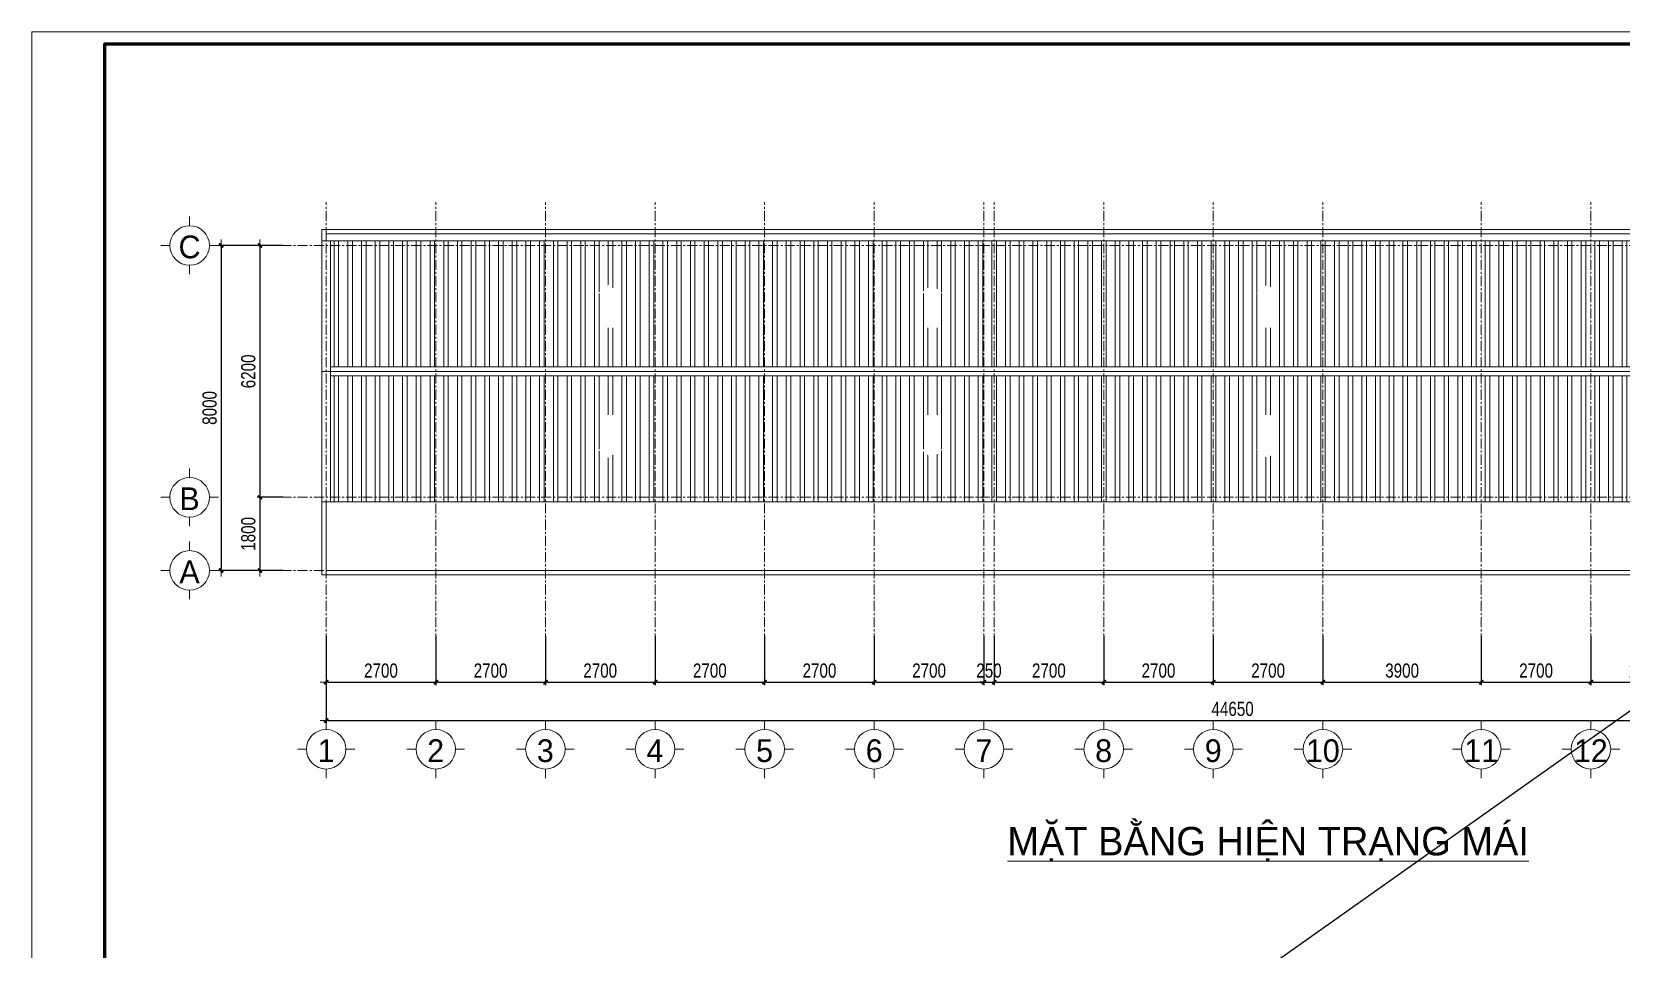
# Model space of a CAD drawing. Header units: millimetres. Extents: x 5243337 to 5938936, y 490824 to 785930.
# Drawn here: x 5785782 to 5824927, y 617429 to 640013 of the extents above; entities that cross this region are included whole.
import ezdxf
from ezdxf.enums import TextEntityAlignment as Align

# ---------------------------------------------------------------- set-up
doc = ezdxf.new("R2010")
doc.units = ezdxf.units.MM
doc.header["$MEASUREMENT"] = 0
doc.header["$PDMODE"] = 32
doc.linetypes.add('CENTER', pattern=[2, 1.25, -0.25, 0.25, -0.25])
doc.layers.get('0').update_dxf_attribs({"lineweight": 0})
doc.layers.get('Defpoints').update_dxf_attribs({"lineweight": 0})
for name, color, linetype, lineweight in [('dim', 144, 'Continuous', 13), ('hatch1', 136, 'Continuous', 9), ('Khungten_LCDI', 7, 'Continuous', 25), ('LC Dim', 8, 'Continuous', 18), ('LC Hatch', 252, 'Continuous', 9), ('LC ISO', 153, 'Continuous', 13), ('LC Net manh', 9, 'Continuous', 5), ('LC Net thay', 7, 'Continuous', 25), ('LC Text1', 3, 'Continuous', 20), ('text', 1, 'Continuous', 20), ('thay1', 63, 'Continuous', 18), ('truc', 76, 'CENTER', 9)]:
    doc.layers.add(name, color=color, linetype=linetype, lineweight=lineweight)
doc.layers.add('KCS_Plotter', color=11, linetype='Continuous', plot=False)
doc.layers.add('KICHTHUOC', color=9, linetype='Continuous')
doc.styles.add('AVANH-B', font='VHAVANB.TTF')
doc.styles.add('EG Hai', font='VHAVANB.TTF')
doc.styles.add('HOATBIF', font='hoatbif.shx', dxfattribs={"width": 0.8})
doc.styles.add('Khungten', font='VHAVAN.TTF', dxfattribs={"width": 0.9, "height": 5000})
doc.styles.add('Title', font='VHBLACK.TTF')
doc.dimstyles.new('1-100', dxfattribs={"dimscale": 100, "dimtxt": 2.5, "dimasz": 0.35, "dimexe": 0.5, "dimexo": 0, "dimgap": 0.8, "dimtad": 1, "dimdec": 0, "dimzin": 0, "dimdsep": 46, "dimtxsty": 'HOATBIF', "dimblk1": 'DOT', "dimblk2": 'DOT', "dimsah": 1, "dimcen": -1, "dimdle": 1, "dimclrd": 256, "dimclre": 256, "dimclrt": 4, "dimadec": 3, "dimazin": 2, "dimtfac": 0.333333, "dimtdec": 0, "dimtix": 1, "dimtmove": 2, "dimatfit": 3, "dimldrblk": 'DOT', "dimfxl": 1, "dimtvp": 0.833333, "dimtolj": 1, "dimtzin": 0, "dimarcsym": 0})

# ---------------------------------------------------------------- blocks, each defined once
blk = doc.blocks.new('DOT')
at = {"layer": 'dim'}
for p, q in [((-3, 0), (3, 0)), ((-1, -1), (1, 1))]:
    blk.add_line(p, q, dxfattribs=at)
blk.add_lwpolyline([(0.5, 1), (-1, -0.5), (-0.5, -1), (1, 0.5)], close=True, dxfattribs=at)
blk = doc.blocks.new('*D579')
at = {"layer": 'Defpoints', "color": 0, "ltscale": 300, "transparency": 16777216}
for p in [(5793031, 625136), (5837681, 625136), (5837681, 623057)]:
    blk.add_point(p, dxfattribs=at)
at = {"layer": 'LC Dim', "lineweight": -2, "ltscale": 300, "transparency": 16777216}
for p, q in [((5793031, 625136), (5793031, 622987)), ((5837681, 625136), (5837681, 622987)), ((5793080, 623057), (5837632, 623057))]:
    blk.add_line(p, q, dxfattribs=at)
at = {"layer": 'LC Dim', "lineweight": -2, "ltscale": 300, "transparency": 16777216, "xscale": 49, "yscale": 49, "zscale": 49, "rotation": 180}
blk.add_blockref('DOT', (5793031, 623057), dxfattribs=at)
at = {"layer": 'LC Dim', "lineweight": -2, "ltscale": 300, "transparency": 16777216, "xscale": 49, "yscale": 49, "zscale": 49}
blk.add_blockref('DOT', (5837681, 623057), dxfattribs=at)
at = {"layer": 'LC Dim', "color": 4, "ltscale": 300, "transparency": 16777216, "insert": (5815356, 623344), "char_height": 350, "attachment_point": 5, "style": 'HOATBIF'}
blk.add_mtext('\\A1;44650', dxfattribs=at)
blk = doc.blocks.new('_Dot')
at = {"color": 0, "linetype": 'ByBlock', "lineweight": -2}
blk.add_line((-0.5, 0), (-1, 0), dxfattribs=at)
at = {"color": 0, "linetype": 'ByBlock', "const_width": 0.5}
blk.add_lwpolyline([(-0.25, 0, 1), (0.25, 0, 1)], format="xyb", close=True, dxfattribs=at)
blk = doc.blocks.new('*D580')
at = {"layer": 'Defpoints', "color": 0, "ltscale": 300, "transparency": 16777216}
for p in [(5793031, 625136), (5795731, 625136), (5795731, 623999)]:
    blk.add_point(p, dxfattribs=at)
at = {"layer": 'LC Dim', "lineweight": -2, "ltscale": 300, "transparency": 16777216}
for p, q in [((5793031, 625136), (5793031, 623929)), ((5795731, 625136), (5795731, 623929)), ((5793080, 623999), (5795682, 623999))]:
    blk.add_line(p, q, dxfattribs=at)
at = {"layer": 'LC Dim', "lineweight": -2, "ltscale": 300, "transparency": 16777216, "xscale": 49, "yscale": 49, "zscale": 49, "rotation": 180}
blk.add_blockref('DOT', (5793031, 623999), dxfattribs=at)
at = {"layer": 'LC Dim', "lineweight": -2, "ltscale": 300, "transparency": 16777216, "xscale": 49, "yscale": 49, "zscale": 49}
blk.add_blockref('DOT', (5795731, 623999), dxfattribs=at)
at = {"layer": 'LC Dim', "color": 4, "ltscale": 300, "transparency": 16777216, "insert": (5794381, 624286), "char_height": 350, "attachment_point": 5, "style": 'HOATBIF'}
blk.add_mtext('\\A1;2700', dxfattribs=at)
blk = doc.blocks.new('TTRUC')
at = {"layer": 'LC ISO'}
for p, q in [((0, 6.95), (0, 10.13)), ((-6.95, 0), (-10.13, 0)), ((6.95, 0), (10.13, 0)), ((0, -6.95), (0, -10.13))]:
    blk.add_line(p, q, dxfattribs=at)
at = {"layer": 'LC Net manh'}
blk.add_circle((0, 0), 6.95, dxfattribs=at)
blk = doc.blocks.new('*D581')
at = {"layer": 'Defpoints', "color": 0, "ltscale": 300, "transparency": 16777216}
for p in [(5795731, 625136), (5798431, 625136), (5798431, 623999)]:
    blk.add_point(p, dxfattribs=at)
at = {"layer": 'LC Dim', "lineweight": -2, "ltscale": 300, "transparency": 16777216}
for p, q in [((5795731, 625136), (5795731, 623929)), ((5798431, 625136), (5798431, 623929)), ((5795780, 623999), (5798382, 623999))]:
    blk.add_line(p, q, dxfattribs=at)
at = {"layer": 'LC Dim', "lineweight": -2, "ltscale": 300, "transparency": 16777216, "xscale": 49, "yscale": 49, "zscale": 49, "rotation": 180}
blk.add_blockref('DOT', (5795731, 623999), dxfattribs=at)
at = {"layer": 'LC Dim', "lineweight": -2, "ltscale": 300, "transparency": 16777216, "xscale": 49, "yscale": 49, "zscale": 49}
blk.add_blockref('DOT', (5798431, 623999), dxfattribs=at)
at = {"layer": 'LC Dim', "color": 4, "ltscale": 300, "transparency": 16777216, "insert": (5797081, 624286), "char_height": 350, "attachment_point": 5, "style": 'HOATBIF'}
blk.add_mtext('\\A1;2700', dxfattribs=at)
blk = doc.blocks.new('*D582')
at = {"layer": 'Defpoints', "color": 0, "ltscale": 300, "transparency": 16777216}
for p in [(5798431, 625136), (5801131, 625136), (5801131, 623999)]:
    blk.add_point(p, dxfattribs=at)
at = {"layer": 'LC Dim', "lineweight": -2, "ltscale": 300, "transparency": 16777216}
for p, q in [((5798431, 625136), (5798431, 623929)), ((5801131, 625136), (5801131, 623929)), ((5798480, 623999), (5801082, 623999))]:
    blk.add_line(p, q, dxfattribs=at)
at = {"layer": 'LC Dim', "lineweight": -2, "ltscale": 300, "transparency": 16777216, "xscale": 49, "yscale": 49, "zscale": 49, "rotation": 180}
blk.add_blockref('DOT', (5798431, 623999), dxfattribs=at)
at = {"layer": 'LC Dim', "lineweight": -2, "ltscale": 300, "transparency": 16777216, "xscale": 49, "yscale": 49, "zscale": 49}
blk.add_blockref('DOT', (5801131, 623999), dxfattribs=at)
at = {"layer": 'LC Dim', "color": 4, "ltscale": 300, "transparency": 16777216, "insert": (5799781, 624286), "char_height": 350, "attachment_point": 5, "style": 'HOATBIF'}
blk.add_mtext('\\A1;2700', dxfattribs=at)
blk = doc.blocks.new('*D583')
at = {"layer": 'Defpoints', "color": 0, "ltscale": 300, "transparency": 16777216}
for p in [(5801131, 625136), (5803831, 625136), (5803831, 623999)]:
    blk.add_point(p, dxfattribs=at)
at = {"layer": 'LC Dim', "lineweight": -2, "ltscale": 300, "transparency": 16777216}
for p, q in [((5801131, 625136), (5801131, 623929)), ((5803831, 625136), (5803831, 623929)), ((5801180, 623999), (5803782, 623999))]:
    blk.add_line(p, q, dxfattribs=at)
at = {"layer": 'LC Dim', "lineweight": -2, "ltscale": 300, "transparency": 16777216, "xscale": 49, "yscale": 49, "zscale": 49, "rotation": 180}
blk.add_blockref('DOT', (5801131, 623999), dxfattribs=at)
at = {"layer": 'LC Dim', "lineweight": -2, "ltscale": 300, "transparency": 16777216, "xscale": 49, "yscale": 49, "zscale": 49}
blk.add_blockref('DOT', (5803831, 623999), dxfattribs=at)
at = {"layer": 'LC Dim', "color": 4, "ltscale": 300, "transparency": 16777216, "insert": (5802481, 624286), "char_height": 350, "attachment_point": 5, "style": 'HOATBIF'}
blk.add_mtext('\\A1;2700', dxfattribs=at)
blk = doc.blocks.new('*D584')
at = {"layer": 'Defpoints', "color": 0, "ltscale": 300, "transparency": 16777216}
for p in [(5803831, 625136), (5806531, 625136), (5806531, 623999)]:
    blk.add_point(p, dxfattribs=at)
at = {"layer": 'LC Dim', "lineweight": -2, "ltscale": 300, "transparency": 16777216}
for p, q in [((5803831, 625136), (5803831, 623929)), ((5806531, 625136), (5806531, 623929)), ((5803880, 623999), (5806482, 623999))]:
    blk.add_line(p, q, dxfattribs=at)
at = {"layer": 'LC Dim', "lineweight": -2, "ltscale": 300, "transparency": 16777216, "xscale": 49, "yscale": 49, "zscale": 49, "rotation": 180}
blk.add_blockref('DOT', (5803831, 623999), dxfattribs=at)
at = {"layer": 'LC Dim', "lineweight": -2, "ltscale": 300, "transparency": 16777216, "xscale": 49, "yscale": 49, "zscale": 49}
blk.add_blockref('DOT', (5806531, 623999), dxfattribs=at)
at = {"layer": 'LC Dim', "color": 4, "ltscale": 300, "transparency": 16777216, "insert": (5805181, 624286), "char_height": 350, "attachment_point": 5, "style": 'HOATBIF'}
blk.add_mtext('\\A1;2700', dxfattribs=at)
blk = doc.blocks.new('*D585')
at = {"layer": 'Defpoints', "color": 0, "ltscale": 300, "transparency": 16777216}
for p in [(5806531, 625136), (5809231, 625136), (5809231, 623999)]:
    blk.add_point(p, dxfattribs=at)
at = {"layer": 'LC Dim', "lineweight": -2, "ltscale": 300, "transparency": 16777216}
for p, q in [((5806531, 625136), (5806531, 623929)), ((5809231, 625136), (5809231, 623929)), ((5806580, 623999), (5809182, 623999))]:
    blk.add_line(p, q, dxfattribs=at)
at = {"layer": 'LC Dim', "lineweight": -2, "ltscale": 300, "transparency": 16777216, "xscale": 49, "yscale": 49, "zscale": 49, "rotation": 180}
blk.add_blockref('DOT', (5806531, 623999), dxfattribs=at)
at = {"layer": 'LC Dim', "lineweight": -2, "ltscale": 300, "transparency": 16777216, "xscale": 49, "yscale": 49, "zscale": 49}
blk.add_blockref('DOT', (5809231, 623999), dxfattribs=at)
at = {"layer": 'LC Dim', "color": 4, "ltscale": 300, "transparency": 16777216, "insert": (5807881, 624286), "char_height": 350, "attachment_point": 5, "style": 'HOATBIF'}
blk.add_mtext('\\A1;2700', dxfattribs=at)
blk = doc.blocks.new('*D586')
at = {"layer": 'Defpoints', "color": 0, "ltscale": 300, "transparency": 16777216}
for p in [(5809481, 625136), (5812181, 625136), (5812181, 623999)]:
    blk.add_point(p, dxfattribs=at)
at = {"layer": 'LC Dim', "lineweight": -2, "ltscale": 300, "transparency": 16777216}
for p, q in [((5809481, 625136), (5809481, 623929)), ((5812181, 625136), (5812181, 623929)), ((5809530, 623999), (5812132, 623999))]:
    blk.add_line(p, q, dxfattribs=at)
at = {"layer": 'LC Dim', "lineweight": -2, "ltscale": 300, "transparency": 16777216, "xscale": 49, "yscale": 49, "zscale": 49, "rotation": 180}
blk.add_blockref('DOT', (5809481, 623999), dxfattribs=at)
at = {"layer": 'LC Dim', "lineweight": -2, "ltscale": 300, "transparency": 16777216, "xscale": 49, "yscale": 49, "zscale": 49}
blk.add_blockref('DOT', (5812181, 623999), dxfattribs=at)
at = {"layer": 'LC Dim', "color": 4, "ltscale": 300, "transparency": 16777216, "insert": (5810831, 624286), "char_height": 350, "attachment_point": 5, "style": 'HOATBIF'}
blk.add_mtext('\\A1;2700', dxfattribs=at)
blk = doc.blocks.new('*D587')
at = {"layer": 'Defpoints', "color": 0, "ltscale": 300, "transparency": 16777216}
for p in [(5809231, 625136), (5809481, 625136), (5809481, 623999)]:
    blk.add_point(p, dxfattribs=at)
at = {"layer": 'LC Dim', "lineweight": -2, "ltscale": 300, "transparency": 16777216}
for p, q in [((5809231, 625136), (5809231, 623929)), ((5809481, 625136), (5809481, 623929)), ((5809182, 623999), (5809133, 623999)), ((5809231, 623999), (5809481, 623999)), ((5809530, 623999), (5809579, 623999))]:
    blk.add_line(p, q, dxfattribs=at)
at = {"layer": 'LC Dim', "lineweight": -2, "ltscale": 300, "transparency": 16777216, "xscale": 49, "yscale": 49, "zscale": 49}
blk.add_blockref('DOT', (5809231, 623999), dxfattribs=at)
at = {"layer": 'LC Dim', "lineweight": -2, "ltscale": 300, "transparency": 16777216, "xscale": 49, "yscale": 49, "zscale": 49, "rotation": 180}
blk.add_blockref('DOT', (5809481, 623999), dxfattribs=at)
at = {"layer": 'LC Dim', "color": 4, "ltscale": 300, "transparency": 16777216, "insert": (5809356, 624286), "char_height": 350, "attachment_point": 5, "style": 'HOATBIF'}
blk.add_mtext('\\A1;250', dxfattribs=at)
blk = doc.blocks.new('*D588')
at = {"layer": 'Defpoints', "color": 0, "ltscale": 300, "transparency": 16777216}
for p in [(5812181, 625136), (5814881, 625136), (5814881, 623999)]:
    blk.add_point(p, dxfattribs=at)
at = {"layer": 'LC Dim', "lineweight": -2, "ltscale": 300, "transparency": 16777216}
for p, q in [((5812181, 625136), (5812181, 623929)), ((5814881, 625136), (5814881, 623929)), ((5812230, 623999), (5814832, 623999))]:
    blk.add_line(p, q, dxfattribs=at)
at = {"layer": 'LC Dim', "lineweight": -2, "ltscale": 300, "transparency": 16777216, "xscale": 49, "yscale": 49, "zscale": 49, "rotation": 180}
blk.add_blockref('DOT', (5812181, 623999), dxfattribs=at)
at = {"layer": 'LC Dim', "lineweight": -2, "ltscale": 300, "transparency": 16777216, "xscale": 49, "yscale": 49, "zscale": 49}
blk.add_blockref('DOT', (5814881, 623999), dxfattribs=at)
at = {"layer": 'LC Dim', "color": 4, "ltscale": 300, "transparency": 16777216, "insert": (5813531, 624286), "char_height": 350, "attachment_point": 5, "style": 'HOATBIF'}
blk.add_mtext('\\A1;2700', dxfattribs=at)
blk = doc.blocks.new('*D589')
at = {"layer": 'Defpoints', "color": 0, "ltscale": 300, "transparency": 16777216}
for p in [(5814881, 625136), (5817581, 625136), (5817581, 623999)]:
    blk.add_point(p, dxfattribs=at)
at = {"layer": 'LC Dim', "lineweight": -2, "ltscale": 300, "transparency": 16777216}
for p, q in [((5814881, 625136), (5814881, 623929)), ((5817581, 625136), (5817581, 623929)), ((5814930, 623999), (5817532, 623999))]:
    blk.add_line(p, q, dxfattribs=at)
at = {"layer": 'LC Dim', "lineweight": -2, "ltscale": 300, "transparency": 16777216, "xscale": 49, "yscale": 49, "zscale": 49, "rotation": 180}
blk.add_blockref('DOT', (5814881, 623999), dxfattribs=at)
at = {"layer": 'LC Dim', "lineweight": -2, "ltscale": 300, "transparency": 16777216, "xscale": 49, "yscale": 49, "zscale": 49}
blk.add_blockref('DOT', (5817581, 623999), dxfattribs=at)
at = {"layer": 'LC Dim', "color": 4, "ltscale": 300, "transparency": 16777216, "insert": (5816231, 624286), "char_height": 350, "attachment_point": 5, "style": 'HOATBIF'}
blk.add_mtext('\\A1;2700', dxfattribs=at)
blk = doc.blocks.new('*D590')
at = {"layer": 'Defpoints', "color": 0, "ltscale": 300, "transparency": 16777216}
for p in [(5817581, 625136), (5821481, 625136), (5821481, 623999)]:
    blk.add_point(p, dxfattribs=at)
at = {"layer": 'LC Dim', "lineweight": -2, "ltscale": 300, "transparency": 16777216}
for p, q in [((5817581, 625136), (5817581, 623929)), ((5821481, 625136), (5821481, 623929)), ((5817630, 623999), (5821432, 623999))]:
    blk.add_line(p, q, dxfattribs=at)
at = {"layer": 'LC Dim', "lineweight": -2, "ltscale": 300, "transparency": 16777216, "xscale": 49, "yscale": 49, "zscale": 49, "rotation": 180}
blk.add_blockref('DOT', (5817581, 623999), dxfattribs=at)
at = {"layer": 'LC Dim', "lineweight": -2, "ltscale": 300, "transparency": 16777216, "xscale": 49, "yscale": 49, "zscale": 49}
blk.add_blockref('DOT', (5821481, 623999), dxfattribs=at)
at = {"layer": 'LC Dim', "color": 4, "ltscale": 300, "transparency": 16777216, "insert": (5819531, 624286), "char_height": 350, "attachment_point": 5, "style": 'HOATBIF'}
blk.add_mtext('\\A1;3900', dxfattribs=at)
blk = doc.blocks.new('*D591')
at = {"layer": 'Defpoints', "color": 0, "ltscale": 300, "transparency": 16777216}
for p in [(5821481, 625136), (5824181, 625136), (5824181, 623999)]:
    blk.add_point(p, dxfattribs=at)
at = {"layer": 'LC Dim', "lineweight": -2, "ltscale": 300, "transparency": 16777216}
for p, q in [((5821481, 625136), (5821481, 623929)), ((5824181, 625136), (5824181, 623929)), ((5821530, 623999), (5824132, 623999))]:
    blk.add_line(p, q, dxfattribs=at)
at = {"layer": 'LC Dim', "lineweight": -2, "ltscale": 300, "transparency": 16777216, "xscale": 49, "yscale": 49, "zscale": 49, "rotation": 180}
blk.add_blockref('DOT', (5821481, 623999), dxfattribs=at)
at = {"layer": 'LC Dim', "lineweight": -2, "ltscale": 300, "transparency": 16777216, "xscale": 49, "yscale": 49, "zscale": 49}
blk.add_blockref('DOT', (5824181, 623999), dxfattribs=at)
at = {"layer": 'LC Dim', "color": 4, "ltscale": 300, "transparency": 16777216, "insert": (5822831, 624286), "char_height": 350, "attachment_point": 5, "style": 'HOATBIF'}
blk.add_mtext('\\A1;2700', dxfattribs=at)
blk = doc.blocks.new('*D592')
at = {"layer": 'Defpoints', "color": 0, "ltscale": 300, "transparency": 16777216}
for p in [(5824181, 625136), (5826881, 625136), (5826881, 623999)]:
    blk.add_point(p, dxfattribs=at)
at = {"layer": 'LC Dim', "lineweight": -2, "ltscale": 300, "transparency": 16777216}
for p, q in [((5824181, 625136), (5824181, 623929)), ((5826881, 625136), (5826881, 623929)), ((5824230, 623999), (5826832, 623999))]:
    blk.add_line(p, q, dxfattribs=at)
at = {"layer": 'LC Dim', "lineweight": -2, "ltscale": 300, "transparency": 16777216, "xscale": 49, "yscale": 49, "zscale": 49, "rotation": 180}
blk.add_blockref('DOT', (5824181, 623999), dxfattribs=at)
at = {"layer": 'LC Dim', "lineweight": -2, "ltscale": 300, "transparency": 16777216, "xscale": 49, "yscale": 49, "zscale": 49}
blk.add_blockref('DOT', (5826881, 623999), dxfattribs=at)
at = {"layer": 'LC Dim', "color": 4, "ltscale": 300, "transparency": 16777216, "insert": (5825531, 624286), "char_height": 350, "attachment_point": 5, "style": 'HOATBIF'}
blk.add_mtext('\\A1;2700', dxfattribs=at)
blk = doc.blocks.new('*D597')
at = {"layer": 'Defpoints', "color": 0, "ltscale": 300, "transparency": 16777216}
for p in [(5791962, 634753), (5791402, 628553), (5791962, 628553)]:
    blk.add_point(p, dxfattribs=at)
at = {"layer": 'LC Dim', "lineweight": -2, "ltscale": 300, "transparency": 16777216}
for p, q in [((5791962, 634753), (5791332, 634753)), ((5791402, 634704), (5791402, 628602)), ((5791962, 628553), (5791332, 628553))]:
    blk.add_line(p, q, dxfattribs=at)
at = {"layer": 'LC Dim', "lineweight": -2, "ltscale": 300, "transparency": 16777216, "xscale": 49, "yscale": 49, "zscale": 49}
for p, rotation in [((5791402, 634753), 90), ((5791402, 628553), 270)]:
    blk.add_blockref('DOT', p, dxfattribs=dict(at, rotation=rotation))
at = {"layer": 'LC Dim', "color": 4, "ltscale": 300, "transparency": 16777216, "insert": (5791115, 631653), "char_height": 350, "attachment_point": 5, "rotation": 90, "style": 'HOATBIF'}
blk.add_mtext('\\A1;6200', dxfattribs=at)
blk = doc.blocks.new('*D598')
at = {"layer": 'Defpoints', "color": 0, "ltscale": 300, "transparency": 16777216}
for p in [(5791962, 628553), (5791402, 626753), (5791962, 626753)]:
    blk.add_point(p, dxfattribs=at)
at = {"layer": 'LC Dim', "lineweight": -2, "ltscale": 300, "transparency": 16777216}
for p, q in [((5791962, 628553), (5791332, 628553)), ((5791402, 628504), (5791402, 626802)), ((5791962, 626753), (5791332, 626753))]:
    blk.add_line(p, q, dxfattribs=at)
at = {"layer": 'LC Dim', "lineweight": -2, "ltscale": 300, "transparency": 16777216, "xscale": 49, "yscale": 49, "zscale": 49}
for p, rotation in [((5791402, 628553), 90), ((5791402, 626753), 270)]:
    blk.add_blockref('DOT', p, dxfattribs=dict(at, rotation=rotation))
at = {"layer": 'LC Dim', "color": 4, "ltscale": 300, "transparency": 16777216, "insert": (5791115, 627653), "char_height": 350, "attachment_point": 5, "rotation": 90, "style": 'HOATBIF'}
blk.add_mtext('\\A1;1800', dxfattribs=at)
blk = doc.blocks.new('*D599')
at = {"layer": 'Defpoints', "color": 0, "ltscale": 300, "transparency": 16777216}
for p in [(5791962, 634753), (5790449, 626753), (5791962, 626753)]:
    blk.add_point(p, dxfattribs=at)
at = {"layer": 'LC Dim', "lineweight": -2, "ltscale": 300, "transparency": 16777216}
for p, q in [((5791962, 634753), (5790379, 634753)), ((5790449, 634704), (5790449, 626802)), ((5791962, 626753), (5790379, 626753))]:
    blk.add_line(p, q, dxfattribs=at)
at = {"layer": 'LC Dim', "lineweight": -2, "ltscale": 300, "transparency": 16777216, "xscale": 49, "yscale": 49, "zscale": 49}
for p, rotation in [((5790449, 634753), 90), ((5790449, 626753), 270)]:
    blk.add_blockref('DOT', p, dxfattribs=dict(at, rotation=rotation))
at = {"layer": 'LC Dim', "color": 4, "ltscale": 300, "transparency": 16777216, "insert": (5790162, 630753), "char_height": 350, "attachment_point": 5, "rotation": 90, "style": 'HOATBIF'}
blk.add_mtext('\\A1;8000', dxfattribs=at)
blk = doc.blocks.new('ha tang Nui Beo')
at = {"layer": 'Defpoints', "lineweight": 0}
blk.add_lwpolyline([(-1200, -14850), (-1200, 14850), (40800, 14850), (40800, -14850)], close=True, dxfattribs=at)
at = {"layer": 'Khungten_LCDI', "color": 5, "lineweight": 60}
blk.add_lwpolyline([(0, -14650), (0, 14650), (40600, 14650), (40600, -14650)], close=True, dxfattribs=at)
at = {"color": 7, "style": 'Khungten', "width": 0.8}
for tag, p in [('REVISION', (39499, -10746)), ('NGAYHT', (39546, -11609))]:
    blk.add_attdef(tag, text='', height=200, dxfattribs=at).set_placement(p, align=Align.CENTER)
at = {"layer": 'LC Text1', "style": 'Title', "width": 1.485915}
for tag, p, p2 in [('TENBANVE1', (36913, -8886), (40339, -8886)), ('TENBANVE2', (36913, -9562), (40339, -9562))]:
    blk.add_attdef(tag, text='', height=250, dxfattribs=at).set_placement(p, p2, align=Align.FIT)
at = {"layer": 'LC Text1', "style": 'Title', "width": 0.7}
blk.add_attdef('SOBANVE', text='', height=250, dxfattribs=at).set_placement((39562, -13896), align=Align.CENTER)

msp = doc.modelspace()

# ---------------------------------------------------------------- hatches: boundary and pattern name
at = {"layer": 'hatch1'}
h = msp.add_hatch(dxfattribs=at)
h.set_pattern_fill('ANSI32', color=256, scale=900, angle=45)
h.set_pattern_definition([(90, (174189.07, -22090.3), (-337.5, 0), []), (90, (174301.57, -21977.8), (-337.5, 0), [])])
h.paths.add_polyline_path([(5837571.2, 631763.5), (5837571.2, 634863.5), (5793141.2, 634863.5), (5793141.2, 631763.5)])
h.paths.add_polyline_path([(5800159.6, 632726.1), (5799818.9, 632726.1), (5799818.9, 633576.3), (5799720.6, 633576.3), (5799989.2, 633788.2), (5800257.9, 633576.3), (5800159.6, 633576.3)], flags=16)
h.paths.add_polyline_path([(5807680.4, 633576.3), (5807949.1, 633788.2), (5808217.7, 633576.3), (5808119.4, 633576.3), (5808119.4, 632726.1), (5807778.7, 632726.1), (5807778.7, 633576.3)], flags=16)
h.paths.add_polyline_path([(5815944.9, 633576.3), (5816213.6, 633788.2), (5816482.2, 633576.3), (5816383.9, 633576.3), (5816383.9, 632726.1), (5816043.2, 632726.1), (5816043.2, 633576.3)], flags=16)
h.paths.add_polyline_path([(5825339.4, 633576.3), (5825608.1, 633788.2), (5825876.7, 633576.3), (5825778.4, 633576.3), (5825778.4, 632726.1), (5825437.7, 632726.1), (5825437.7, 633576.3)], flags=16)
h.paths.add_polyline_path([(5833252.4, 633576.3), (5833521.1, 633788.2), (5833789.7, 633576.3), (5833691.4, 633576.3), (5833691.4, 632726.1), (5833350.7, 632726.1), (5833350.7, 633576.3)], flags=16)
h.paths.add_polyline_path([(5817581.2, 628443.5), (5837571.2, 628443.5), (5837571.2, 631543.5), (5793141.2, 631543.5), (5793141.2, 628443.5)])
h.paths.add_polyline_path([(5800257.9, 629730.7), (5799989.2, 629518.7), (5799720.6, 629730.7), (5799818.9, 629730.7), (5799818.9, 630580.8), (5800159.6, 630580.8), (5800159.6, 629730.7)], flags=16)
h.paths.add_polyline_path([(5807778.7, 630580.8), (5808119.4, 630580.8), (5808119.4, 629730.7), (5808217.7, 629730.7), (5807949.1, 629518.7), (5807680.4, 629730.7), (5807778.7, 629730.7)], flags=16)
h.paths.add_polyline_path([(5816043.2, 630580.8), (5816383.9, 630580.8), (5816383.9, 629730.7), (5816482.2, 629730.7), (5816213.6, 629518.7), (5815944.9, 629730.7), (5816043.2, 629730.7)], flags=16)
h.paths.add_polyline_path([(5825437.7, 630580.8), (5825778.4, 630580.8), (5825778.4, 629730.7), (5825876.7, 629730.7), (5825608.1, 629518.7), (5825339.4, 629730.7), (5825437.7, 629730.7)], flags=16)
h.paths.add_polyline_path([(5833350.7, 630580.8), (5833691.4, 630580.8), (5833691.4, 629730.7), (5833789.7, 629730.7), (5833521.1, 629518.7), (5833252.4, 629730.7), (5833350.7, 629730.7)], flags=16)

# ---------------------------------------------------------------- linework, layer by layer
at = {"layer": 'LC ISO'}
for p, q in [((5793141.2, 628443.5), (5793141.2, 634863.5)), ((5793141.2, 631763.5), (5837571.2, 631763.5)), ((5793141.2, 631543.5), (5837571.2, 631543.5))]:
    msp.add_line(p, q, dxfattribs=at)
at = {"layer": 'thay1'}
for p, q in [((5837791.2, 634863.5), (5792921.2, 634863.5)), ((5792921.2, 631653.5), (5837791.2, 631653.5))]:
    msp.add_line(p, q, dxfattribs=at)
for points in [[(5817581.2, 628443.5), (5792921.2, 628443.5), (5792921.2, 635148.5), (5837791.2, 635148.5), (5837791.2, 628443.5), (5817581.2, 628443.5)], [(5793031.2, 634863.5), (5793031.2, 635038.5), (5837681.2, 635038.5), (5837681.2, 634863.5)], [(5837681.2, 626753.5), (5793031.2, 626753.5), (5793031.2, 628443.5)]]:
    msp.add_lwpolyline(points, dxfattribs=at)
msp.add_lwpolyline([(5792921.2, 628443.5), (5837791.2, 628443.5), (5837791.2, 626643.5), (5792921.2, 626643.5)], close=True, dxfattribs=at)
at = {"layer": 'truc', "ltscale": 200}
for p, q in [((5793031.2, 624953.6), (5793031.2, 635820.4)), ((5795731.2, 624953.6), (5795731.2, 635820.4)), ((5798431.2, 624953.6), (5798431.2, 635820.4)), ((5801131.2, 624953.6), (5801131.2, 635820.4)), ((5803831.2, 624953.6), (5803831.2, 635820.4)), ((5806531.2, 624953.6), (5806531.2, 635820.4)), ((5809231.2, 624953.6), (5809231.2, 635820.4)), ((5809481.2, 624953.6), (5809481.2, 635820.4)), ((5812181.2, 624953.6), (5812181.2, 635820.4)), ((5814881.2, 624953.6), (5814881.2, 635820.4)), ((5817581.2, 624953.6), (5817581.2, 635820.4)), ((5821481.2, 624953.6), (5821481.2, 635820.4)), ((5824181.2, 624953.6), (5824181.2, 635820.4)), ((5839775.7, 634753.5), (5791401.8, 634753.5)), ((5839775.7, 628553.5), (5791401.8, 628553.5)), ((5839775.7, 626753.5), (5791401.8, 626753.5))]:
    msp.add_line(p, q, dxfattribs=at)

# ---------------------------------------------------------------- block references
at = {"layer": 'KICHTHUOC', "ltscale": 300, "xscale": 70, "yscale": 70, "zscale": 70}
for p in [(5789669.4, 634753.5), (5789669.4, 628553.5), (5789669.4, 626753.5), (5793031.2, 622351.2), (5795731.2, 622351.2), (5798431.2, 622351.2), (5801131.2, 622351.2), (5803831.2, 622351.2), (5806531.2, 622351.2), (5809231.2, 622351.2), (5812181.2, 622351.2), (5814881.2, 622351.2), (5817581.2, 622351.2), (5821481.2, 622351.2), (5824181.2, 622351.2)]:
    msp.add_blockref('TTRUC', p, dxfattribs=at)

# ---------------------------------------------------------------- texts
at = {"layer": 'text', "ltscale": 0.2, "style": 'EG Hai'}
for s, p in [('c', (5789666.8, 634270)), ('b', (5789666.8, 628070)), ('a', (5789666.8, 626270)), ('1', (5793028.5, 621867.8)), ('2', (5795728.5, 621867.8)), ('3', (5798428.5, 621867.8)), ('4', (5801128.5, 621867.8)), ('5', (5803828.5, 621867.8)), ('6', (5806528.5, 621867.8)), ('7', (5809228.5, 621867.8)), ('8', (5812178.5, 621867.8)), ('9', (5814878.5, 621867.8)), ('10', (5817578.5, 621867.8)), ('11', (5821478.5, 621867.8)), ('12', (5824178.5, 621867.8))]:
    msp.add_text(s, height=560, dxfattribs=at).set_placement(p, align=Align.BOTTOM_CENTER)
at = {"layer": 'text', "style": 'AVANH-B'}
msp.add_text('%%UmÆt b»ng hiÖn tr¹ng m¸i', height=700, dxfattribs=at).set_placement((5816230.8, 619739), align=Align.CENTER)

# ---------------------------------------------------------------- dimensions: what is measured, and where the dimension line sits
at = {"layer": 'LC Dim', "ltscale": 300}
for base, p1, p2, picture, middle in [((5790448.6, 626753.5), (5791962.1, 634753.5), (5791962.1, 626753.5), '*D599', (5790161.6, 630753.5)), ((5791401.8, 628553.5), (5791962.1, 634753.5), (5791962.1, 628553.5), '*D597', (5791114.8, 631653.5)), ((5791401.8, 626753.5), (5791962.1, 628553.5), (5791962.1, 626753.5), '*D598', (5791114.8, 627653.5))]:
    dim = msp.add_linear_dim(base=base, p1=p1, p2=p2, angle=90, dimstyle='1-100', override={"dimscale": 140}, dxfattribs=at)
    dim.commit()
    dim.dimension.update_dxf_attribs({"geometry": picture, "text_midpoint": middle})
for base, p1, p2, picture, middle in [((5837681.2, 623057.3), (5793031.2, 625135.9), (5837681.2, 625135.9), '*D579', (5815356.2, 623344.3)), ((5795731.2, 623999.2), (5793031.2, 625135.9), (5795731.2, 625135.9), '*D580', (5794381.2, 624286.2)), ((5798431.2, 623999.2), (5795731.2, 625135.9), (5798431.2, 625135.9), '*D581', (5797081.2, 624286.2)), ((5801131.2, 623999.2), (5798431.2, 625135.9), (5801131.2, 625135.9), '*D582', (5799781.2, 624286.2)), ((5803831.2, 623999.2), (5801131.2, 625135.9), (5803831.2, 625135.9), '*D583', (5802481.2, 624286.2)), ((5806531.2, 623999.2), (5803831.2, 625135.9), (5806531.2, 625135.9), '*D584', (5805181.2, 624286.2)), ((5809231.2, 623999.2), (5806531.2, 625135.9), (5809231.2, 625135.9), '*D585', (5807881.2, 624286.2)), ((5809481.2, 623999.2), (5809231.2, 625135.9), (5809481.2, 625135.9), '*D587', (5809356.2, 624286.2)), ((5812181.2, 623999.2), (5809481.2, 625135.9), (5812181.2, 625135.9), '*D586', (5810831.2, 624286.2)), ((5814881.2, 623999.2), (5812181.2, 625135.9), (5814881.2, 625135.9), '*D588', (5813531.2, 624286.2)), ((5817581.2, 623999.2), (5814881.2, 625135.9), (5817581.2, 625135.9), '*D589', (5816231.2, 624286.2)), ((5821481.2, 623999.2), (5817581.2, 625135.9), (5821481.2, 625135.9), '*D590', (5819531.2, 624286.2)), ((5824181.2, 623999.2), (5821481.2, 625135.9), (5824181.2, 625135.9), '*D591', (5822831.2, 624286.2)), ((5826881.2, 623999.2), (5824181.2, 625135.9), (5826881.2, 625135.9), '*D592', (5825531.2, 624286.2))]:
    dim = msp.add_linear_dim(base=base, p1=p1, p2=p2, dimstyle='1-100', override={"dimscale": 140}, dxfattribs=at)
    dim.commit()
    dim.dimension.update_dxf_attribs({"geometry": picture, "text_midpoint": middle})

# ---------------------------------------------------------------- next in the draw order: wipeouts: each hides what was drawn before it
at = {"ltscale": 500}
for points in [[(5799818.9, 632726.1), (5800159.6, 632726.1), (5800159.6, 633576.3), (5800257.9, 633576.3), (5799989.2, 633788.2), (5799720.6, 633576.3), (5799818.9, 633576.3)], [(5807778.7, 632726.1), (5808119.4, 632726.1), (5808119.4, 633576.3), (5808217.7, 633576.3), (5807949.1, 633788.2), (5807680.4, 633576.3), (5807778.7, 633576.3)], [(5816043.2, 632726.1), (5816383.9, 632726.1), (5816383.9, 633576.3), (5816482.2, 633576.3), (5816213.6, 633788.2), (5815944.9, 633576.3), (5816043.2, 633576.3)], [(5799818.9, 630580.8), (5800159.6, 630580.8), (5800159.6, 629730.7), (5800257.9, 629730.7), (5799989.2, 629518.7), (5799720.6, 629730.7), (5799818.9, 629730.7)], [(5807778.7, 630580.8), (5808119.4, 630580.8), (5808119.4, 629730.7), (5808217.7, 629730.7), (5807949.1, 629518.7), (5807680.4, 629730.7), (5807778.7, 629730.7)], [(5816043.2, 630580.8), (5816383.9, 630580.8), (5816383.9, 629730.7), (5816482.2, 629730.7), (5816213.6, 629518.7), (5815944.9, 629730.7), (5816043.2, 629730.7)]]:
    msp.add_wipeout(points, dxfattribs=at).dxf.layer = 'LC Hatch'

# ---------------------------------------------------------------- next in the draw order: linework, layer by layer
at = {"layer": 'KCS_Plotter'}
msp.add_line((5785781.5, 595463.2), (5848781.5, 640013.2), dxfattribs=at)

# ---------------------------------------------------------------- next in the draw order: block references
at = {"layer": 'LC Net thay', "xscale": 1.500000000004304, "yscale": 1.500000000004304, "zscale": 1.500000000004304}
msp.add_blockref('ha tang Nui Beo', (5787581.5, 617738.2), dxfattribs=at)

doc.saveas('drawing.dxf')
